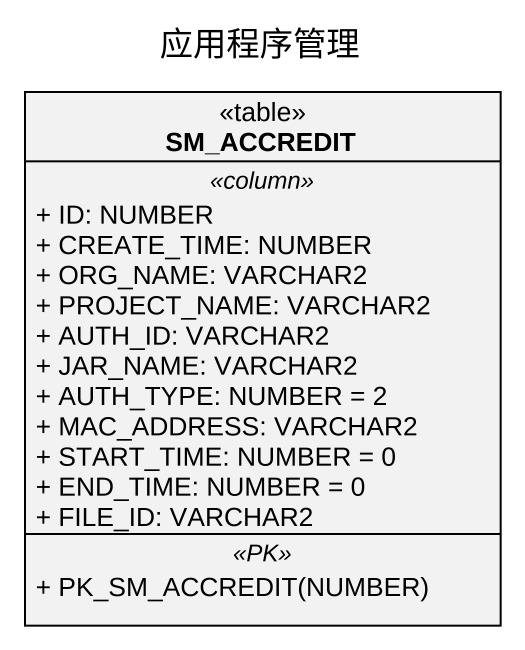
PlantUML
@startuml
title 应用程序管理
hide circle
hide empty members
skinparam classAttributeIconSize 0
class SM_ACCREDIT <<table>> {
  .. <<column>> ..
  + ID: NUMBER
  + CREATE_TIME: NUMBER
  + ORG_NAME: VARCHAR2
  + PROJECT_NAME: VARCHAR2
  + AUTH_ID: VARCHAR2
  + JAR_NAME: VARCHAR2
  + AUTH_TYPE: NUMBER = 2
  + MAC_ADDRESS: VARCHAR2
  + START_TIME: NUMBER = 0
  + END_TIME: NUMBER = 0
  + FILE_ID: VARCHAR2
  .. <<PK>> ..
  + PK_SM_ACCREDIT(NUMBER)
}
@enduml
